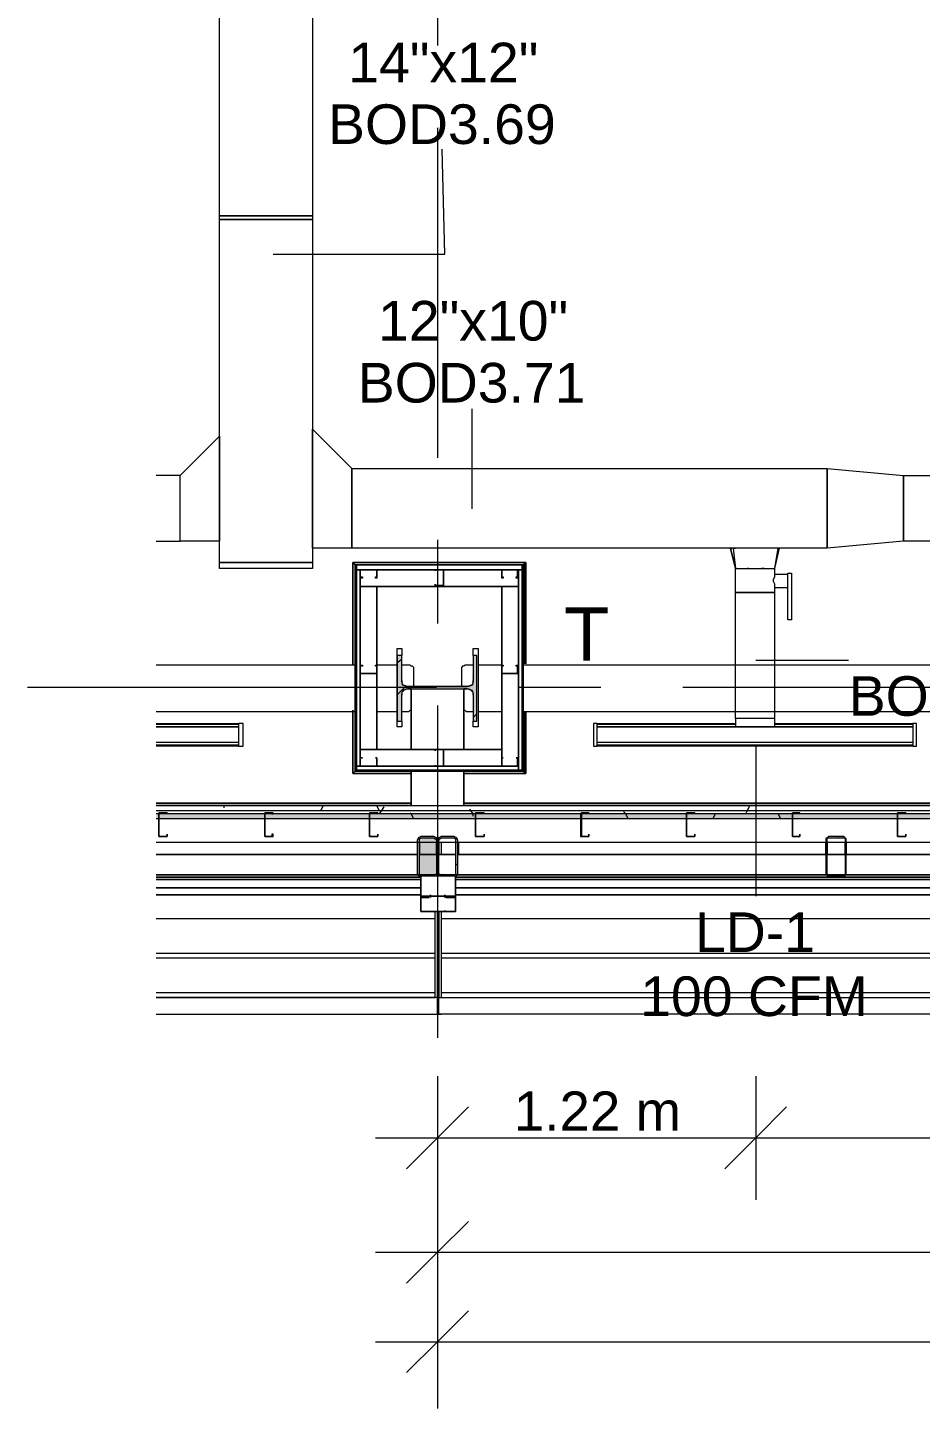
# Model space of a CAD drawing. Header units: metres. Extents: x 39 to 278, y -7 to 151.
# Drawn here: x 44.69 to 48.13, y 8.74 to 14.06 of the extents above; entities that cross this region are included whole.
import ezdxf

# ---------------------------------------------------------------- set-up
doc = ezdxf.new("R2010")
doc.units = ezdxf.units.M
doc.layers.add('HVAC - Ductos', color=5, linetype='Continuous', lineweight=50)
doc.layers.add('PDF_Geometry', color=7, linetype='Continuous', true_color=0xaaaaaa)
doc.layers.add('PDF_Solid Fills', color=7, linetype='Continuous', true_color=0xffffff)
doc.layers.add('PDF_Text', color=7, linetype='Continuous')
doc.styles.add('PDF Helvetica', font='')
doc.styles.get('PDF Helvetica').set_extended_font_data('Helvetica')

msp = doc.modelspace()

# ---------------------------------------------------------------- hatches: boundary and pattern name
at = {"layer": 'PDF_Solid Fills', "lineweight": 0, "transparency": 33554559}
for points in [[(46.132, 11.5397), (46.132, 11.6405), (46.1137, 11.6405), (46.1137, 11.3885), (46.132, 11.3885), (46.132, 11.4939), (46.1366, 11.5122), (46.4024, 11.5122), (46.407, 11.5077), (46.407, 11.3885), (46.4207, 11.3885), (46.4207, 11.6405), (46.407, 11.6405), (46.4024, 11.5305), (46.3887, 11.526), (46.1504, 11.5214), (46.1504, 11.526), (46.1366, 11.526), (46.1366, 11.5397)], [(46.1962, 10.8018), (46.1962, 10.7926), (46.1968, 10.7926), (46.265, 10.7972), (46.2695, 10.9387), (46.2695, 10.9393), (46.265, 10.9439), (46.1962, 10.9439), (46.1916, 10.9347), (46.1916, 10.8018)], [(46.2696, 10.8018), (46.2741, 10.8064), (46.2787, 10.9393), (46.3383, 10.9393), (46.3383, 10.7972), (46.2787, 10.8018), (46.2741, 10.8018), (46.2741, 10.7926), (46.2747, 10.7926), (46.3428, 10.7972), (46.3474, 10.9393), (46.3428, 10.9439), (46.2741, 10.9439), (46.2696, 10.9347)]]:
    msp.add_hatch(color=256, dxfattribs=at).paths.add_polyline_path(points)
h = msp.add_hatch(color=256, dxfattribs=at)
h.paths.add_polyline_path([(46.8196, 11.0127), (46.8196, 11.031), (45.1878, 11.031), (45.1878, 11.0127)])
h.paths.add_polyline_path([(104.0706, 11.0127), (106.0827, 11.0127), (106.0827, 11.031), (104.0706, 11.031)])
h.paths.add_polyline_path([(104.0659, 11.0127), (104.0659, 11.031), (101.2289, 11.031), (101.2289, 11.0127)])
h.paths.add_polyline_path([(101.2243, 11.0127), (101.2243, 11.031), (99.1984, 11.031), (99.1984, 11.0127)])
h.paths.add_polyline_path([(99.1938, 11.0127), (99.1938, 11.031), (96.3568, 11.031), (96.3568, 11.0127)])
h.paths.add_polyline_path([(96.3522, 11.0127), (96.3522, 11.031), (94.3263, 11.031), (94.3263, 11.0127)])
h.paths.add_polyline_path([(94.3217, 11.0127), (94.3217, 11.031), (93.5151, 11.031), (93.5151, 11.0127)])
h.paths.add_polyline_path([(93.5105, 11.0127), (93.5105, 11.031), (91.4846, 11.031), (91.4846, 11.0127)])
h.paths.add_polyline_path([(91.4801, 11.0127), (91.4801, 11.031), (89.4542, 11.031), (89.4542, 11.0127)])
h.paths.add_polyline_path([(89.4496, 11.0127), (89.4496, 11.031), (88.6429, 11.031), (88.6429, 11.0127)])
h.paths.add_polyline_path([(88.6383, 11.0127), (88.6383, 11.031), (86.6125, 11.031), (86.6125, 11.0127)])
h.paths.add_polyline_path([(86.6079, 11.0127), (86.6079, 11.031), (84.582, 11.031), (84.582, 11.0127)])
h.paths.add_polyline_path([(84.5774, 11.0127), (84.5774, 11.031), (83.7708, 11.031), (83.7708, 11.0127)])
h.paths.add_polyline_path([(83.7662, 11.0127), (83.7662, 11.031), (81.7404, 11.031), (81.7404, 11.0127)])
h.paths.add_polyline_path([(81.7358, 11.0127), (81.7358, 11.031), (78.8986, 11.031), (78.8986, 11.0127)])
h.paths.add_polyline_path([(78.894, 11.0127), (78.894, 11.031), (76.8682, 11.031), (76.8682, 11.0127)])
h.paths.add_polyline_path([(76.8636, 11.0127), (76.8636, 11.031), (74.0265, 11.031), (74.0265, 11.0127)])
h.paths.add_polyline_path([(74.0219, 11.0127), (74.0219, 11.031), (71.9961, 11.031), (71.9961, 11.0127)])
h.paths.add_polyline_path([(71.9915, 11.0127), (71.9915, 11.031), (71.1848, 11.031), (71.1848, 11.0127)])
h.paths.add_polyline_path([(71.1802, 11.0127), (71.1802, 11.031), (69.1543, 11.031), (69.1543, 11.0127)])
h.paths.add_polyline_path([(69.1497, 11.0127), (69.1497, 11.031), (67.1239, 11.031), (67.1239, 11.0127)])
h.paths.add_polyline_path([(67.1193, 11.0127), (67.1193, 11.031), (66.3127, 11.031), (66.3127, 11.0127)])
h.paths.add_polyline_path([(66.3081, 11.0127), (66.3081, 11.031), (64.2822, 11.031), (64.2822, 11.0127)])
h.paths.add_polyline_path([(64.2776, 11.0127), (64.2776, 11.031), (62.2518, 11.031), (62.2518, 11.0127)])
h.paths.add_polyline_path([(62.2472, 11.0127), (62.2472, 11.031), (61.4405, 11.031), (61.4405, 11.0127)])
h.paths.add_polyline_path([(61.436, 11.0127), (61.436, 11.031), (59.4101, 11.031), (59.4101, 11.0127)])
h.paths.add_polyline_path([(59.4055, 11.0127), (59.4055, 11.031), (56.5684, 11.031), (56.5684, 11.0127)])
h.paths.add_polyline_path([(56.5638, 11.0127), (56.5638, 11.031), (54.5379, 11.031), (54.5379, 11.0127)])
h.paths.add_polyline_path([(54.5333, 11.0127), (54.5333, 11.031), (51.6963, 11.031), (51.6963, 11.0127)])
h.paths.add_polyline_path([(51.6917, 11.0127), (51.6917, 11.031), (49.6658, 11.031), (49.6658, 11.0127)])
h.paths.add_polyline_path([(49.6612, 11.0127), (49.6612, 11.031), (48.8546, 11.031), (48.8546, 11.0127)])
h.paths.add_polyline_path([(48.85, 11.0127), (48.85, 11.031), (46.8241, 11.031), (46.8241, 11.0127)])
h = msp.add_hatch(color=256, dxfattribs=at)
h.paths.add_polyline_path([(47.837, 10.7926), (47.837, 10.7972), (47.7683, 10.7972), (47.8364, 10.7926)])
h.paths.add_polyline_path([(47.8416, 10.9347), (47.837, 10.9347), (47.837, 10.7972), (47.8416, 10.9341)])
h.paths.add_polyline_path([(47.8324, 10.9393), (47.8324, 10.9439), (47.7729, 10.9439)])
h.paths.add_polyline_path([(47.7683, 10.9347), (47.7637, 10.9347), (47.7637, 10.8018)])

# ---------------------------------------------------------------- linework, layer by layer
at = {"layer": 'HVAC - Ductos', "lineweight": 0}
for points in [[(45.7882, 15.156), (45.7882, 13.3319), (45.4308, 13.3319), (45.4308, 15.156)], [(45.7882, 13.3319), (45.7882, 13.3181), (45.4308, 13.3181), (45.4308, 13.3319)], [(45.4308, 11.9981), (45.4308, 13.3181), (45.7882, 13.3181), (45.7882, 11.9981)], [(45.7882, 12.0531), (45.7882, 12.5114), (45.9395, 12.3601), (45.9395, 12.0531), (45.9395, 12.3601), (47.7683, 12.3601), (47.7683, 12.0531), (45.9395, 12.0531)], [(48.0616, 12.3327), (50.5733, 12.3327), (50.5733, 12.0806), (48.0616, 12.0806)], [(47.4016, 12.0531), (47.397, 12.0531)], [(45.4308, 11.9981), (45.7882, 11.9981), (45.7882, 11.9751), (45.4308, 11.9751)], [(47.4612, 11.9751), (47.4658, 11.9751)], [(47.5162, 11.9751), (47.5208, 11.9751), (47.5254, 11.9751), (47.5208, 11.9751)], [(47.6308, 11.7781), (47.617, 11.7781), (47.617, 11.9569), (47.6308, 11.9569)], [(45.5224, 11.2923), (45.5224, 11.3793), (45.5041, 11.3793), (45.5041, 11.2923)], [(46.8699, 11.2923), (46.8837, 11.2923), (46.8837, 11.3793), (46.8699, 11.3793)], [(48.112, 11.2923), (48.112, 11.3793), (48.0983, 11.3793), (48.0983, 11.2923)], [(46.8837, 11.3655), (48.0983, 11.3655), (46.8837, 11.3655), (48.0983, 11.3655), (48.0983, 11.306), (46.8837, 11.306)]]:
    msp.add_lwpolyline(points, close=True, dxfattribs=at)
for points in [[(45.637, 13.1852), (46.297, 13.1852), (46.2878, 13.5885)], [(46.4024, 12.2043), (46.4024, 12.5893)], [(45.1878, 12.0806), (45.2795, 12.0806), (45.2795, 12.3327), (45.4308, 12.4839), (45.4308, 12.0806), (45.2795, 12.0806), (45.2795, 12.3327), (45.1878, 12.3327)], [(47.7683, 12.3601), (48.0616, 12.3327)], [(47.7683, 12.0531), (47.7683, 12.3601)], [(48.0616, 12.3327), (48.0616, 12.0806)], [(48.0616, 12.0806), (47.7683, 12.0531)], [(47.397, 12.0531), (47.4153, 11.9751), (47.397, 12.0531)], [(47.4108, 12.0531), (47.4153, 12.0531), (47.4062, 12.0531), (47.4153, 11.9751)], [(47.5666, 11.3655), (47.5666, 11.3977), (47.5666, 11.8835), (47.5574, 11.8835), (47.5437, 11.8835), (47.53, 11.8835), (47.5116, 11.8835), (47.4933, 11.8835), (47.4704, 11.8835), (47.452, 11.8835), (47.4383, 11.8835), (47.4245, 11.8835), (47.4199, 11.8835), (47.4153, 11.8835), (47.4153, 11.9751), (47.4199, 11.9751), (47.4245, 11.9751), (47.4383, 11.9751), (47.452, 11.9751), (47.4704, 11.9751), (47.4933, 11.9751), (47.5116, 11.9751), (47.53, 11.9751), (47.5437, 11.9751), (47.5574, 11.9751), (47.5666, 11.9751), (47.585, 12.0531)], [(47.5666, 11.3977), (47.5574, 11.3977), (47.5437, 11.3977), (47.53, 11.3977), (47.5116, 11.3977), (47.4933, 11.3977), (47.4704, 11.3977), (47.452, 11.3977), (47.4383, 11.3977), (47.4245, 11.3977), (47.4199, 11.3977), (47.4153, 11.3977), (47.4153, 11.8835), (47.4199, 11.8835), (47.4245, 11.8835), (47.4383, 11.8835), (47.452, 11.8835), (47.4704, 11.8835), (47.4933, 11.8835), (47.5116, 11.8835), (47.53, 11.8835), (47.5437, 11.8835), (47.5574, 11.8835), (47.5666, 11.8835), (47.5666, 11.9018), (47.617, 11.9018), (47.617, 11.9064), (47.617, 11.911), (47.617, 11.9156), (47.617, 11.9201), (47.617, 11.9293), (47.617, 11.9339), (47.617, 11.9431), (47.617, 11.9477), (47.617, 11.9523), (47.5666, 11.9523), (47.5666, 11.9751), (47.5804, 12.0531)], [(47.475, 12.0531), (47.4704, 12.0531), (47.4566, 12.0531), (47.4474, 12.0531), (47.4429, 12.0531), (47.4383, 12.0531), (47.4199, 12.0531)], [(47.562, 12.0531), (47.5437, 12.0531), (47.5391, 12.0531), (47.5346, 12.0531), (47.5254, 12.0531), (47.5116, 12.0531), (47.507, 12.0531), (47.5024, 12.0531), (47.4796, 12.0531)], [(47.5666, 11.9751), (47.585, 12.0531), (47.5804, 12.0531), (47.5758, 12.0531), (47.5666, 12.0531)], [(47.585, 12.0531), (47.585, 12.0531)], [(47.4199, 11.9751), (47.4199, 11.9751)], [(47.4199, 11.9751), (47.4199, 11.9751)], [(47.5666, 11.9018), (47.5666, 11.9064), (47.5666, 11.911), (47.5666, 11.9156), (47.562, 11.9247), (47.562, 11.9339), (47.5666, 11.9431), (47.5666, 11.9477), (47.5666, 11.9523)], [(47.4933, 11.6222), (47.8508, 11.6222)], [(45.1878, 11.3793), (45.5041, 11.3793), (45.5041, 11.3747), (45.5041, 11.3564), (45.5041, 11.3472)], [(45.5041, 11.3747), (45.1878, 11.3747)], [(46.8837, 11.3472), (46.8837, 11.3564), (46.8837, 11.3747), (46.8837, 11.3793), (47.4153, 11.3793)], [(47.4153, 11.3747), (46.8837, 11.3747)], [(47.562, 11.3977), (47.5574, 11.3977), (47.5437, 11.3977), (47.53, 11.3977), (47.5116, 11.3977), (47.4933, 11.3977), (47.4704, 11.3977), (47.4566, 11.3977), (47.4383, 11.3977), (47.4291, 11.3977), (47.4199, 11.3977), (47.4153, 11.3977), (47.4153, 11.3655), (47.4199, 11.3655), (47.4291, 11.3655), (47.4383, 11.3655), (47.4566, 11.3655), (47.4704, 11.3655), (47.4933, 11.3655), (47.5116, 11.3655), (47.53, 11.3655), (47.5437, 11.3655), (47.5574, 11.3655), (47.562, 11.3655)], [(47.5666, 11.3977), (47.5666, 11.3977)], [(47.5666, 11.3793), (48.0983, 11.3793), (48.0983, 11.3747), (48.0983, 11.3564), (48.0983, 11.3472)], [(48.0983, 11.3747), (47.5666, 11.3747)], [(45.1878, 11.3655), (45.5041, 11.3655), (45.1878, 11.3655), (45.5041, 11.3655), (45.5041, 11.306), (45.1878, 11.306)], [(45.5041, 11.3243), (45.5041, 11.3151), (45.5041, 11.2968), (45.5041, 11.2923), (45.1878, 11.2923)], [(45.5041, 11.3655), (45.5041, 11.3655)], [(45.5041, 11.361), (45.5041, 11.3564), (45.5041, 11.3518)], [(45.5041, 11.3197), (45.5041, 11.3151), (45.5041, 11.3105)], [(46.8837, 11.3518), (46.8837, 11.3564), (46.8837, 11.361)], [(48.0983, 11.3243), (48.0983, 11.3151), (48.0983, 11.2968), (48.0983, 11.2923), (46.8837, 11.2923), (46.8837, 11.2968), (46.8837, 11.3151), (46.8837, 11.3243)], [(46.8837, 11.3105), (46.8837, 11.3151), (46.8837, 11.3197)], [(48.0983, 11.361), (48.0983, 11.3564), (48.0983, 11.3518)], [(48.0983, 11.3197), (48.0983, 11.3151), (48.0983, 11.3105)], [(45.1878, 11.2968), (45.5041, 11.2968)], [(46.8837, 11.2968), (48.0983, 11.2968)], [(47.4933, 11.2923), (47.4933, 10.7147)]]:
    msp.add_lwpolyline(points, dxfattribs=at)
at = {"layer": 'HVAC - Ductos', "color": 252, "lineweight": 0, "true_color": 0x939598}
for points in [[(46.2696, 10.0227), (46.2696, 9.7843), (46.2696, 9.5459)], [(47.4933, 10.0227), (47.4933, 9.7843), (47.4933, 9.5459)], [(46.3887, 9.9035), (46.2696, 9.7843), (46.1504, 9.6651)], [(47.6124, 9.9035), (47.4933, 9.7843), (47.3742, 9.6651)], [(46.0312, 9.7843), (47.4933, 9.7843), (49.7804, 9.7843), (51.9025, 9.7843), (54.3042, 9.7843), (55.4684, 9.7843), (56.6875, 9.7843), (58.6217, 9.7843), (61.1747, 9.7843), (63.3747, 9.7843), (64.6672, 9.7843), (66.1614, 9.7843), (68.1689, 9.7843), (70.4377, 9.7843), (72.5553, 9.7843), (75.3557, 9.7843), (77.8216, 9.7843), (80.3058, 9.7843), (82.3866, 9.7843), (84.2612, 9.7843), (86.0533, 9.7843), (87.2496, 9.7843), (89.5413, 9.7843)], [(46.2696, 9.5826), (46.2696, 9.3443), (46.2696, 9.1059)], [(46.3887, 9.4635), (46.2696, 9.3443), (46.1504, 9.2251)], [(46.0312, 9.3443), (55.4684, 9.3443), (64.6672, 9.3443), (73.8707, 9.3443), (86.0533, 9.3443), (95.2704, 9.3443), (104.7077, 9.3443)], [(46.2696, 9.2389), (46.2696, 9.0005), (46.2696, 8.7622)], [(46.3887, 9.1197), (46.2696, 9.0005), (46.1504, 8.8813)], [(46.0312, 9.0005), (104.7077, 9.0005)]]:
    msp.add_lwpolyline(points, dxfattribs=at)
at = {"layer": 'PDF_Geometry', "lineweight": 0}
for points in [[(46.2696, 14.3035), (46.2696, 13.9872)], [(46.2696, 13.671), (46.2696, 12.4014)], [(46.2696, 12.0851), (46.2696, 11.7643)], [(45.9533, 11.9889), (45.9533, 11.196)], [(45.9533, 11.9889), (45.9533, 11.196)], [(46.5995, 11.9889), (45.9533, 11.9889)], [(46.5995, 11.9889), (45.9533, 11.9889)], [(45.9578, 11.9889), (45.9578, 11.2005), (45.9578, 11.9889)], [(45.9578, 11.9889), (46.5949, 11.9889)], [(45.9578, 11.9889), (45.9578, 11.9889)], [(46.5949, 11.9889), (45.9578, 11.9889), (46.5949, 11.9889)], [(45.9578, 11.9889), (45.9578, 11.9705)], [(45.9578, 11.9705), (46.5949, 11.9705)], [(46.0358, 11.9705), (46.0358, 11.9705)], [(46.0358, 11.9705), (46.0358, 11.9705)], [(46.2604, 11.966), (46.2604, 11.966)], [(46.517, 11.9705), (46.517, 11.9705)], [(46.517, 11.9705), (46.517, 11.9705)], [(46.5766, 11.9705), (46.5766, 11.9705)], [(46.5949, 11.9889), (46.5949, 11.9889)], [(46.5949, 11.196), (46.5949, 11.9889), (46.5949, 11.196)], [(46.5949, 11.9705), (46.5949, 11.9889)], [(46.2604, 11.9156), (46.2604, 11.9156)], [(46.132, 11.3885), (46.132, 11.3655), (46.1137, 11.3655), (46.1137, 11.6681), (46.132, 11.6681), (46.132, 11.6405)], [(46.407, 11.6405), (46.407, 11.6681), (46.4254, 11.6681), (46.4254, 11.3655), (46.407, 11.3655), (46.407, 11.3885)], [(45.9533, 11.6039), (45.1878, 11.6039)], [(46.1137, 11.6039), (46.0358, 11.6039), (46.0358, 11.5718), (45.9762, 11.5718), (46.0358, 11.5718), (46.0358, 11.5993), (46.0312, 11.5993), (46.0312, 11.6039), (46.0358, 11.6039)], [(46.1137, 11.6131), (46.132, 11.6268)], [(46.1778, 11.5214), (46.1778, 11.581), (46.1778, 11.5855), (46.1778, 11.5947), (46.1733, 11.5993), (46.1687, 11.5993), (46.1641, 11.6039), (46.1596, 11.6039), (46.132, 11.6039)], [(46.407, 11.6039), (46.3796, 11.6039), (46.375, 11.6039), (46.3704, 11.5993), (46.3658, 11.5993), (46.3612, 11.5947), (46.3612, 11.5855), (46.3612, 11.581), (46.3612, 11.5214)], [(46.517, 11.6039), (46.5216, 11.6039), (46.5216, 11.5993), (46.517, 11.5993), (46.517, 11.5718), (46.5766, 11.5718), (46.5766, 11.5993), (46.572, 11.5993), (46.572, 11.6039), (46.5766, 11.6039), (46.5766, 11.5718), (46.517, 11.5718), (46.517, 11.6039), (46.4254, 11.6039)], [(50.3075, 11.6039), (46.5995, 11.6039)], [(46.0358, 11.5718), (46.0358, 11.5718)], [(46.0358, 11.5718), (46.0358, 11.5718)], [(46.132, 11.5443), (46.132, 11.5351)], [(46.132, 11.5305), (46.1412, 11.526), (46.155, 11.5214), (46.3841, 11.5214), (46.3978, 11.526), (46.407, 11.5305)], [(46.407, 11.5351), (46.407, 11.5443)], [(46.517, 11.5718), (46.517, 11.5718)], [(46.517, 11.5718), (46.517, 11.5718)], [(46.5766, 11.5718), (46.5766, 11.5718)], [(46.5766, 11.5718), (46.5766, 11.5718)], [(45.165, 11.5168), (44.6928, 11.5168)], [(46.265, 11.5168), (45.165, 11.5168)], [(46.1137, 11.4893), (46.1458, 11.5214)], [(46.1687, 11.5122), (46.1687, 11.2785), (46.1687, 11.5122), (46.155, 11.5122), (46.1412, 11.5077), (46.132, 11.4985), (46.132, 11.4893)], [(46.407, 11.4893), (46.407, 11.4985), (46.3978, 11.5077), (46.3841, 11.5122), (46.3704, 11.5122)], [(46.3704, 11.2785), (46.3704, 11.5122), (46.3704, 11.2785)], [(46.8974, 11.5168), (46.5812, 11.5168)], [(48.4879, 11.5168), (47.2137, 11.5168)], [(45.1878, 11.4251), (45.9533, 11.4251)], [(46.0358, 11.4251), (46.1137, 11.4251)], [(46.132, 11.4251), (46.1596, 11.4251), (46.1641, 11.4297), (46.1687, 11.4297)], [(46.2696, 11.4481), (46.2696, 10.6459)], [(46.3704, 11.4297), (46.375, 11.4297), (46.3796, 11.4251), (46.407, 11.4251)], [(46.4254, 11.4251), (46.517, 11.4251)], [(46.5995, 11.4251), (50.3075, 11.4251)], [(46.407, 11.4023), (46.4208, 11.416)], [(46.2604, 11.2739), (46.2604, 11.2739)], [(45.9808, 11.2464), (45.9808, 11.2464)], [(46.0312, 11.2464), (46.0312, 11.2464)], [(46.2604, 11.2189), (46.2604, 11.2189)], [(46.5216, 11.2464), (46.5216, 11.2464)], [(46.572, 11.2464), (46.572, 11.2464)], [(45.9578, 11.2005), (45.9578, 11.2005)], [(45.1878, 11.0631), (46.1687, 11.0631)], [(46.1687, 11.0631), (45.1878, 11.0631)], [(45.1878, 11.0631), (46.1687, 11.0631)], [(45.1878, 11.0631), (106.0827, 11.0631)], [(45.1878, 11.0631), (46.1687, 11.0631)], [(45.1878, 11.0631), (46.1687, 11.0631)], [(46.1687, 11.0631), (45.1878, 11.0631)], [(45.1878, 11.0631), (46.1687, 11.0631)], [(46.1687, 11.0631), (45.1878, 11.0631)], [(46.3704, 11.0631), (55.3675, 11.0631)], [(55.3675, 11.0631), (46.3704, 11.0631)], [(46.3704, 11.0631), (55.3675, 11.0631)], [(55.3675, 11.0631), (46.3704, 11.0631)], [(46.3704, 11.0631), (55.3675, 11.0631)], [(46.3704, 11.0631), (55.3675, 11.0631)], [(46.3704, 11.0631), (55.3675, 11.0631)], [(55.3675, 11.0631), (46.3704, 11.0631)], [(46.3704, 11.0631), (55.3675, 11.0631)], [(55.3675, 11.0631), (46.3704, 11.0631)], [(45.1878, 11.0447), (106.0827, 11.0447)], [(46.8196, 11.031), (46.4162, 11.031), (46.0083, 11.031), (45.605, 11.031), (45.197, 11.031), (45.1878, 11.031)], [(46.8196, 11.0127), (46.4162, 11.0127), (46.0083, 11.0127), (45.605, 11.0127), (45.197, 11.0127), (45.1878, 11.0127)], [(45.197, 11.0355), (45.197, 11.0355)], [(45.197, 11.0355), (45.197, 11.0355)], [(45.2291, 11.0355), (45.2291, 11.031), (45.2291, 11.0355)], [(48.85, 11.031), (48.4466, 11.031), (48.0387, 11.031), (47.6354, 11.031), (47.2274, 11.031), (46.8241, 11.031)], [(48.85, 11.0127), (48.4466, 11.0127), (48.0387, 11.0127), (47.6354, 11.0127), (47.2274, 11.0127), (46.8241, 11.0127)], [(45.197, 10.9439), (45.197, 10.9439)], [(45.197, 10.9439), (45.197, 10.9439)], [(45.2291, 10.9439), (45.2291, 10.9531), (45.2291, 10.9439)], [(106.0827, 10.921), (45.1878, 10.921)], [(46.1916, 10.921), (46.1916, 10.8751)], [(46.2008, 10.921), (46.2008, 10.8751)], [(46.265, 10.8751), (46.265, 10.921)], [(46.2741, 10.921), (46.2741, 10.8751)], [(46.2833, 10.921), (46.2833, 10.8751)], [(46.3474, 10.8751), (46.3474, 10.921)], [(46.352, 10.8751), (46.352, 10.921)], [(47.7637, 10.8751), (47.7637, 10.921)], [(47.7683, 10.921), (47.7683, 10.8751)], [(47.837, 10.8751), (47.837, 10.921)], [(47.8416, 10.921), (47.8416, 10.8751)], [(46.3383, 10.8339), (46.3474, 10.8385)], [(46.3016, 10.6551), (46.297, 10.6551), (46.3383, 10.6551), (46.3383, 10.6597), (46.3383, 10.7101), (46.3383, 10.7147), (46.3383, 10.7193), (46.3383, 10.7881), (46.3383, 10.7926), (46.3383, 10.7881), (46.3383, 10.7193), (46.3383, 10.7147), (46.3383, 10.7101), (46.3383, 10.6597), (46.3383, 10.6551), (46.297, 10.6551), (46.3016, 10.6551), (46.3062, 10.6551), (46.3016, 10.6551), (46.297, 10.6551), (46.242, 10.6551), (46.2374, 10.6551), (46.242, 10.6551), (46.2374, 10.6551), (46.242, 10.6551), (46.297, 10.6551), (46.3016, 10.6551), (46.3062, 10.6551)], [(46.265, 10.7926), (46.2741, 10.7926), (46.265, 10.7926)], [(46.265, 10.7926), (46.2741, 10.7926), (46.265, 10.7926)], [(46.2696, 10.7972), (46.2696, 10.7972)], [(46.2696, 10.7972), (46.2696, 10.7972)], [(46.297, 10.7926), (46.3062, 10.7972)], [(47.8096, 10.7926), (47.8096, 10.7972)], [(47.837, 10.8201), (47.8416, 10.8247)], [(46.2054, 10.7147), (46.2054, 10.7147)], [(46.2054, 10.7147), (46.2054, 10.7147)], [(46.2054, 10.7101), (46.2054, 10.7101)], [(46.2054, 10.7101), (46.2054, 10.7101)], [(46.242, 10.7101), (46.242, 10.7147), (46.242, 10.7193)], [(46.242, 10.7193), (46.242, 10.7147), (46.242, 10.7101)], [(46.242, 10.7193), (46.242, 10.7147), (46.242, 10.7101)], [(46.297, 10.7101), (46.297, 10.7147), (46.297, 10.7193)], [(46.297, 10.7101), (46.297, 10.7147), (46.297, 10.7193)], [(46.297, 10.7101), (46.297, 10.7147), (46.297, 10.7193)], [(46.3383, 10.7147), (46.3383, 10.7147)], [(46.3383, 10.7147), (46.3383, 10.7147)], [(46.3383, 10.7101), (46.3383, 10.7101)], [(46.3383, 10.7101), (46.3383, 10.7101)], [(47.7637, 10.7193), (47.8416, 10.7193)], [(45.1878, 10.2609), (46.2741, 10.2609), (46.2741, 10.2701), (46.2741, 10.2793), (46.2741, 10.2931), (46.2741, 10.3068), (46.2741, 10.3251), (45.1878, 10.3251), (46.2604, 10.3251), (46.2604, 10.6551)], [(46.2604, 10.6277), (45.1878, 10.6277)], [(46.242, 10.6551), (46.242, 10.6551)], [(46.242, 10.6551), (46.242, 10.6551)], [(46.242, 10.6551), (46.242, 10.6551)], [(46.242, 10.6551), (46.242, 10.6551)], [(46.242, 10.6551), (46.242, 10.6551)], [(46.242, 10.6551), (46.242, 10.6551)], [(46.2696, 10.6551), (46.2741, 10.6551), (46.2833, 10.6551), (46.297, 10.6551), (46.2878, 10.6551), (46.297, 10.6551), (46.2466, 10.6551), (46.297, 10.6551), (46.2878, 10.6551), (46.297, 10.6551), (46.2833, 10.6551), (46.2833, 10.3251), (49.3266, 10.3251)], [(46.2466, 10.6551), (46.2466, 10.6551)], [(46.2696, 10.3251), (46.2696, 10.6551), (46.2558, 10.6551), (46.2696, 10.6551), (46.2741, 10.6551), (46.2741, 10.3251), (46.2696, 10.3251), (49.3404, 10.3251), (49.3358, 10.3251), (52.4067, 10.3251), (52.4021, 10.3251), (55.4729, 10.3251), (55.4684, 10.3251), (58.5392, 10.3251), (58.5347, 10.3251), (61.6101, 10.3251), (61.601, 10.3251), (64.6764, 10.3251), (64.6718, 10.3251), (67.7427, 10.3251), (67.7381, 10.3251), (70.8089, 10.3251)], [(46.2696, 10.6459), (46.2696, 10.1693)], [(46.2741, 10.6551), (46.2833, 10.6551)], [(49.3266, 10.6277), (46.2833, 10.6277)], [(45.1878, 10.4947), (46.2604, 10.4947)], [(46.2604, 10.4764), (45.1878, 10.4764)], [(46.2833, 10.4947), (49.3266, 10.4947)], [(49.3266, 10.4764), (46.2833, 10.4764)], [(45.1878, 10.3435), (46.2604, 10.3435)], [(49.3404, 10.2609), (46.2696, 10.2609), (46.2696, 10.2701), (46.2696, 10.2793), (46.2696, 10.2931), (46.2696, 10.3068), (46.2696, 10.3251), (46.2741, 10.3251)], [(46.2833, 10.3435), (49.3266, 10.3435)], [(46.2604, 10.2609), (46.2696, 10.2609)], [(46.2604, 10.2609), (46.2604, 10.2609)], [(46.2696, 10.2609), (46.2696, 10.2609)], [(46.2741, 10.2609), (46.2833, 10.2609)], [(46.2741, 10.2609), (46.2741, 10.2609)], [(46.2833, 10.2609), (46.2833, 10.2609)]]:
    msp.add_lwpolyline(points, dxfattribs=at)
for points in [[(46.5949, 11.9889), (45.9578, 11.9889), (46.5949, 11.9889), (46.5995, 11.9889), (46.6041, 11.9935), (46.6041, 11.9981), (46.6087, 11.9981), (45.9441, 11.9981), (45.9487, 11.9981), (45.9487, 11.9935), (45.9533, 11.9889), (45.9578, 11.9889)], [(46.5949, 11.2005), (46.5949, 11.196), (46.3704, 11.196), (46.5995, 11.196), (46.5995, 11.9889), (46.5995, 11.196), (46.5995, 11.9889), (46.5995, 11.196), (46.3704, 11.196), (46.5949, 11.196), (46.517, 11.196), (45.9578, 11.196), (45.9533, 11.196), (45.9487, 11.1914), (45.9441, 11.1868), (45.9441, 11.4297), (45.9441, 11.1868), (45.9487, 11.1914), (45.9533, 11.196), (45.9578, 11.196), (46.1687, 11.196), (45.9533, 11.196), (46.1687, 11.196), (45.9578, 11.196), (45.9533, 11.196), (45.9487, 11.1914), (45.9441, 11.1868), (46.1687, 11.1868), (45.9441, 11.1868), (46.1687, 11.1868), (45.9441, 11.1868), (45.9487, 11.1914), (45.9533, 11.196), (45.9578, 11.196), (46.1687, 11.196), (45.9533, 11.196), (46.1687, 11.196), (45.9578, 11.196), (45.9578, 11.9889), (45.9533, 11.9889), (45.9487, 11.9935), (45.9487, 11.9981), (45.9441, 11.9981), (45.9441, 11.6039), (45.9441, 11.9981), (46.6041, 11.9981), (46.6041, 11.6085), (46.6041, 11.9981), (45.9441, 11.9981), (45.9441, 11.6039), (45.9441, 11.9981), (45.9487, 11.9981), (45.9487, 11.9935), (45.9533, 11.9889), (45.9578, 11.9889), (45.9578, 11.2005), (45.9578, 11.196), (46.5949, 11.196), (46.5949, 11.9889), (45.9578, 11.9889), (46.5949, 11.9889), (46.5995, 11.9889), (46.6041, 11.9935), (46.6041, 11.9981), (46.6087, 11.9981), (45.9441, 11.9981), (45.9487, 11.9981), (45.9487, 11.9935), (45.9533, 11.9889), (45.9578, 11.9889), (45.9578, 11.2005), (46.5949, 11.2005), (46.5949, 11.9705), (46.5812, 11.9705), (46.5812, 11.2005)], [(45.9533, 11.9889), (46.5995, 11.9889)], [(45.9533, 11.196), (45.9533, 11.9889)], [(45.9578, 11.9064), (45.9578, 11.2785), (45.9578, 11.196), (45.9578, 11.9889)], [(45.9716, 11.9705), (45.9578, 11.9705), (45.9578, 11.2143), (45.9716, 11.2143)], [(46.0312, 11.9385), (46.0312, 11.9431), (46.0358, 11.9431), (46.0358, 11.9705), (45.9762, 11.9705), (45.9716, 11.9705), (45.9716, 11.9431), (45.9808, 11.9431), (45.9808, 11.9385), (45.9716, 11.9385), (45.9716, 11.9705), (45.9762, 11.9705), (46.0358, 11.9705), (46.0358, 11.9385)], [(46.5812, 11.9064), (46.517, 11.9064), (46.517, 11.2785), (46.517, 11.9064), (46.5812, 11.9064), (46.5812, 11.9705), (45.9716, 11.9705), (45.9716, 11.9064), (46.0358, 11.9064), (46.517, 11.9064), (46.0358, 11.9064), (46.0358, 11.2785), (45.9716, 11.2785), (46.0358, 11.2785), (46.0358, 11.9064), (45.9716, 11.9064), (45.9716, 11.2785), (45.9716, 11.2143), (46.517, 11.2143), (46.5812, 11.2143)], [(46.2604, 11.9156), (46.2604, 11.911), (46.2878, 11.911), (46.2924, 11.911), (46.2924, 11.9705), (46.2878, 11.9705), (46.2604, 11.9705), (46.2604, 11.966), (46.2604, 11.9705), (46.2878, 11.9705), (46.2924, 11.9705), (46.2924, 11.911), (46.2924, 11.9064), (46.2878, 11.9064), (46.2604, 11.9064)], [(46.572, 11.9385), (46.572, 11.9431), (46.5766, 11.9431), (46.5766, 11.9705), (46.517, 11.9705), (46.517, 11.9431), (46.5216, 11.9431), (46.5216, 11.9385), (46.517, 11.9385), (46.517, 11.9705), (46.5766, 11.9705), (46.5812, 11.9705), (46.5812, 11.9385)], [(46.6087, 11.9981), (46.6087, 11.6085), (46.6087, 11.9981), (46.6041, 11.9981), (46.6041, 11.9935), (46.5995, 11.9889), (46.5949, 11.9889), (46.5995, 11.9889), (46.6041, 11.9935), (46.6041, 11.9981)], [(46.5949, 11.196), (46.5949, 11.9064), (46.5949, 11.9889)], [(46.5949, 11.9889), (46.5949, 11.196), (46.5995, 11.196), (46.6041, 11.1914), (46.6041, 11.1868), (46.6087, 11.1868), (46.6087, 11.4251), (46.6087, 11.1868), (46.6041, 11.1868), (46.6041, 11.1914), (46.5995, 11.196), (46.5949, 11.196)], [(46.407, 11.3885), (46.4208, 11.3885), (46.4208, 11.6405), (46.407, 11.6405), (46.407, 11.5397), (46.4024, 11.526), (46.3887, 11.5214), (46.1504, 11.5214), (46.1366, 11.526), (46.132, 11.5397), (46.132, 11.6405), (46.1137, 11.6405), (46.1137, 11.3885), (46.132, 11.3885), (46.132, 11.4893), (46.1366, 11.5077), (46.1504, 11.5122), (46.3887, 11.5122), (46.4024, 11.5077), (46.407, 11.4893)], [(45.9808, 11.6039), (45.9808, 11.5993), (45.9716, 11.5993), (45.9716, 11.5718), (45.9762, 11.5718), (45.9716, 11.5718), (45.9716, 11.6039)], [(45.9441, 11.1868), (45.9441, 11.4297)], [(46.6087, 11.1868), (46.6041, 11.1868), (46.6041, 11.1914), (46.5995, 11.196), (46.5949, 11.196), (46.3704, 11.196), (46.5995, 11.196), (46.3704, 11.196), (46.5949, 11.196), (46.5995, 11.196), (46.6041, 11.1914), (46.6041, 11.1868), (46.6087, 11.1868), (46.3704, 11.1868), (46.6041, 11.1868), (46.6041, 11.4251), (46.6041, 11.1868), (46.3704, 11.1868)], [(46.517, 11.2143), (46.517, 11.2785), (46.0358, 11.2785), (46.517, 11.2785)], [(46.2878, 11.2143), (46.2924, 11.2143), (46.2924, 11.2189), (46.2924, 11.2785), (46.2878, 11.2785), (46.2604, 11.2785), (46.2604, 11.2739), (46.2604, 11.2785), (46.2878, 11.2785), (46.2924, 11.2785), (46.2924, 11.2189), (46.2924, 11.2143), (46.2878, 11.2143), (46.2604, 11.2143)], [(45.9578, 11.2143), (45.9578, 11.2005), (46.5812, 11.2005), (46.5812, 11.2143)], [(45.9716, 11.2189), (45.9762, 11.2143), (46.0358, 11.2143), (46.0358, 11.2189), (46.0358, 11.2464), (46.0312, 11.2464), (46.0358, 11.2464), (46.0358, 11.2189), (46.0358, 11.2143), (45.9762, 11.2143), (45.9716, 11.2143), (45.9716, 11.2189), (45.9716, 11.2464)], [(45.9808, 11.2464), (45.9716, 11.2464)], [(46.2604, 11.2189), (46.2604, 11.2143)], [(46.517, 11.2189), (46.517, 11.2143), (46.5766, 11.2143), (46.5766, 11.2189), (46.5766, 11.2464), (46.572, 11.2464), (46.5812, 11.2464), (46.5812, 11.2189), (46.5812, 11.2143), (46.5766, 11.2143), (46.517, 11.2143), (46.517, 11.2189), (46.517, 11.2464)], [(46.5216, 11.2464), (46.517, 11.2464)], [(46.1687, 11.0631), (46.1687, 11.196)], [(46.3704, 11.0631), (46.3704, 11.196)], [(45.1878, 11.0722), (46.1687, 11.0722)], [(45.1878, 11.0722), (46.1687, 11.0722)], [(45.1878, 11.0631), (46.1687, 11.0631)], [(46.3704, 11.0722), (55.3675, 11.0722)], [(46.3704, 11.0722), (55.3675, 11.0722)], [(45.2291, 11.0355), (45.197, 11.0355), (45.197, 11.031), (45.197, 10.9439), (45.2291, 10.9439), (45.197, 10.9439), (45.197, 11.031), (45.197, 11.0355)], [(45.637, 11.0355), (45.605, 11.0355), (45.605, 11.031), (45.605, 10.9439), (45.637, 10.9439), (45.637, 10.9531), (45.6324, 10.9531), (45.6324, 10.9439), (45.605, 10.9439), (45.605, 11.031), (45.605, 11.0355), (45.6324, 11.0355), (45.6324, 11.031), (45.637, 11.031)], [(46.0403, 11.0355), (46.0128, 11.0355), (46.0083, 11.0355), (46.0083, 11.031), (46.0083, 10.9439), (46.0128, 10.9439), (46.0403, 10.9439), (46.0403, 10.9531), (46.0403, 10.9439), (46.0128, 10.9439), (46.0083, 10.9439), (46.0083, 11.031), (46.0128, 11.0355), (46.0403, 11.0355), (46.0403, 11.031)], [(46.4483, 11.0355), (46.4162, 11.0355), (46.4162, 11.031), (46.4162, 10.9439), (46.4483, 10.9439), (46.4483, 10.9531), (46.4483, 10.9439), (46.4162, 10.9439), (46.4162, 11.031), (46.4162, 11.0355), (46.4483, 11.0355), (46.4483, 11.031)], [(46.8516, 11.0355), (46.8241, 11.0355), (46.8196, 11.031), (46.8196, 10.9439), (46.8241, 10.9439), (46.8516, 10.9439), (46.8516, 10.9531), (46.8516, 10.9439), (46.8241, 10.9439), (46.8241, 11.031), (46.8241, 11.0355), (46.8516, 11.0355), (46.8516, 11.031)], [(47.2596, 11.0355), (47.2274, 11.0355), (47.2274, 11.031), (47.2274, 10.9439), (47.2596, 10.9439), (47.2596, 10.9531), (47.2596, 10.9439), (47.2274, 10.9439), (47.2274, 11.031), (47.2274, 11.0355), (47.2596, 11.0355), (47.2596, 11.031)], [(47.6629, 11.0355), (47.6354, 11.0355), (47.6354, 11.031), (47.6354, 10.9439), (47.6629, 10.9439), (47.6629, 10.9531), (47.6629, 10.9439), (47.6354, 10.9439), (47.6354, 11.031), (47.6354, 11.0355), (47.6629, 11.0355), (47.6629, 11.031)], [(48.0708, 11.0355), (48.0433, 11.0355), (48.0387, 11.0355), (48.0387, 11.031), (48.0387, 10.9439), (48.0433, 10.9439), (48.0708, 10.9439), (48.0708, 10.9531), (48.0708, 10.9439), (48.0433, 10.9439), (48.0387, 10.9439), (48.0387, 11.031), (48.0387, 11.0355), (48.0433, 11.0355), (48.0708, 11.0355), (48.0708, 11.031)], [(46.2558, 10.9439), (46.2054, 10.9439), (46.1962, 10.9393), (46.1916, 10.9301), (46.1916, 10.8018), (46.1962, 10.7926), (46.2054, 10.7926), (46.2558, 10.7926), (46.265, 10.7926), (46.2696, 10.8018), (46.2696, 10.9301), (46.265, 10.9393)], [(46.3337, 10.9439), (46.2833, 10.9439), (46.2741, 10.9393), (46.2696, 10.9301), (46.2696, 10.8018), (46.2741, 10.7926), (46.2833, 10.7926), (46.3337, 10.7926), (46.3428, 10.7926), (46.3474, 10.8018), (46.3474, 10.9301), (46.3428, 10.9393)], [(47.8416, 10.9347), (47.837, 10.9393), (47.8324, 10.9439), (47.7729, 10.9439), (47.7683, 10.9393), (47.7637, 10.9347), (47.7637, 10.8018), (47.7683, 10.7926), (47.7729, 10.7926), (47.8324, 10.7926), (47.837, 10.7926), (47.8416, 10.8018)], [(46.2008, 10.9301), (46.2008, 10.9347), (46.2054, 10.9393), (46.2558, 10.9393), (46.2604, 10.9347), (46.265, 10.9301), (46.265, 10.8018), (46.2604, 10.7972), (46.2558, 10.7972), (46.2054, 10.7972), (46.2008, 10.7972), (46.2008, 10.8018)], [(46.3337, 10.9393), (46.3383, 10.9347), (46.3383, 10.9301), (46.3383, 10.8018), (46.3383, 10.7972), (46.3337, 10.7972), (46.2833, 10.7972), (46.2787, 10.7972), (46.2741, 10.8018), (46.2741, 10.9301), (46.2787, 10.9347), (46.2833, 10.9393)], [(47.7729, 10.9393), (47.8324, 10.9393), (47.837, 10.9393), (47.837, 10.9347), (47.837, 10.8018), (47.837, 10.7972), (47.8324, 10.7972), (47.7729, 10.7972), (47.7683, 10.7972), (47.7683, 10.8018), (47.7683, 10.9347), (47.7683, 10.9393)], [(45.1878, 10.8751), (46.1916, 10.8751)], [(46.2008, 10.8751), (46.265, 10.8751)], [(46.3383, 10.8751), (46.2741, 10.8751)], [(47.7637, 10.8751), (46.3474, 10.8751)], [(47.8004, 10.8751), (47.837, 10.8751), (47.8004, 10.8751), (47.7683, 10.8751)], [(47.8416, 10.8751), (49.2992, 10.8751)], [(46.1962, 10.7972), (45.1878, 10.7972)], [(46.2054, 10.7881), (45.1878, 10.7881)], [(46.2604, 10.7972), (46.2054, 10.7972)], [(46.2604, 10.6551), (46.2466, 10.6551), (46.2054, 10.6551), (46.2054, 10.6597), (46.2054, 10.7101), (46.2054, 10.7147), (46.2054, 10.7193), (46.2054, 10.7881), (46.2054, 10.7926), (46.2054, 10.7881), (46.2054, 10.7193), (46.2054, 10.7147), (46.2054, 10.7101), (46.2054, 10.6597), (46.2054, 10.6551), (46.2466, 10.6551), (46.2512, 10.6551), (46.2466, 10.6551), (46.2604, 10.6551), (46.2558, 10.6551)], [(46.265, 10.7926), (46.2741, 10.7926)], [(46.3337, 10.7972), (46.2787, 10.7972)], [(47.8004, 10.7881), (46.3383, 10.7881)], [(47.7637, 10.7972), (46.3428, 10.7972)], [(47.8004, 10.7972), (47.7683, 10.7972)], [(47.837, 10.7972), (47.8004, 10.7972)], [(49.2716, 10.7881), (47.8004, 10.7881)], [(49.2992, 10.7972), (47.8416, 10.7972)], [(46.2054, 10.7789), (45.1878, 10.7789)], [(46.2054, 10.7468), (45.1878, 10.7468)], [(47.8004, 10.7789), (46.3383, 10.7789)], [(47.8004, 10.7468), (46.3383, 10.7468)], [(49.2716, 10.7789), (47.8004, 10.7789)], [(49.2716, 10.7468), (47.8004, 10.7468)], [(46.2054, 10.7193), (45.1878, 10.7193)], [(46.2054, 10.7147), (46.3383, 10.7147)], [(46.2374, 10.7101), (46.2054, 10.7101)], [(46.242, 10.7193), (46.242, 10.7147), (46.242, 10.7101), (46.242, 10.7147)], [(46.242, 10.7101), (46.242, 10.7147), (46.242, 10.7193), (46.242, 10.7147)], [(46.297, 10.7193), (46.297, 10.7147), (46.297, 10.7101), (46.297, 10.7147)], [(46.297, 10.7193), (46.297, 10.7147), (46.297, 10.7101), (46.297, 10.7147)], [(46.3383, 10.7101), (46.3016, 10.7101)], [(46.3383, 10.7193), (47.8004, 10.7193), (49.2716, 10.7193), (47.8004, 10.7193)], [(46.2512, 10.6551), (46.2466, 10.6551), (46.242, 10.6551), (46.2466, 10.6551), (46.242, 10.6551), (46.2466, 10.6551)], [(46.2696, 10.6277), (46.2741, 10.6277)], [(46.297, 10.6597), (46.297, 10.6551)], [(46.297, 10.6597), (46.297, 10.6551)], [(46.2741, 10.4947), (46.2696, 10.4947)], [(46.2696, 10.4764), (46.2741, 10.4764)], [(46.2741, 10.3435), (46.2696, 10.3435)]]:
    msp.add_lwpolyline(points, close=True, dxfattribs=at)
at = {"layer": 'PDF_Geometry', "color": 254, "lineweight": 0, "true_color": 0xeaeaea}
for points in [[(45.4491, 11.0539), (45.4491, 11.0631)], [(45.8295, 11.0631), (45.8204, 11.0447)], [(46.0449, 11.0447), (46.0358, 11.0631)], [(46.0633, 11.0585), (46.0541, 11.0447), (46.0449, 11.031)], [(47.4704, 11.0631), (47.4612, 11.0447), (47.4566, 11.0355)], [(47.8233, 11.0631), (47.8233, 11.0631)], [(45.8204, 11.0447), (45.8204, 11.0447)], [(46.1778, 11.0127), (46.1687, 11.031), (46.1641, 11.0355)], [(46.407, 11.0218), (46.407, 11.031), (46.3978, 11.0447), (46.3933, 11.0493)], [(46.5308, 11.0127), (46.5308, 11.0127)], [(47.0029, 11.0127), (46.9937, 11.031), (46.9846, 11.0401)], [(47.3374, 11.031), (47.3283, 11.0127)], [(47.3374, 11.031), (47.3374, 11.031)], [(47.5895, 11.0127), (47.5804, 11.031), (47.5758, 11.031)]]:
    msp.add_lwpolyline(points, dxfattribs=at)
at = {"layer": 'PDF_Geometry', "color": 254, "lineweight": 0, "true_color": 0xd2d2d2}
for points in [[(46.0083, 11.0035), (46.0083, 11.0035)], [(46.0403, 11.0355), (46.0403, 11.0355)], [(47.6354, 10.9989), (47.6354, 10.9989)], [(47.6629, 11.031), (47.6629, 11.031)], [(48.0387, 11.0218), (48.0387, 11.0218)], [(48.0525, 11.0355), (48.0525, 11.0355)], [(45.605, 10.9805), (45.605, 10.9805)]]:
    msp.add_lwpolyline(points, dxfattribs=at)
at = {"layer": 'PDF_Geometry', "color": 252, "lineweight": 0, "true_color": 0x939598}
for points in [[(46.2696, 10.0135), (46.2696, 9.8531)], [(46.2696, 9.6926), (46.2696, 9.0601)], [(46.2696, 8.8997), (46.2696, 8.7439)]]:
    msp.add_lwpolyline(points, dxfattribs=at)

# ---------------------------------------------------------------- texts
at = {"layer": 'PDF_Text', "lineweight": 0, "attachment_point": 4, "style": 'PDF Helvetica'}
for s, insert, char_height in [('14"x12"', (45.9261, 13.922), 0.15247), ('BOD3.69', (45.8482, 13.6837), 0.15247), ('12"x10"', (46.0407, 12.9274), 0.15247), ('BOD3.71', (45.9628, 12.689), 0.15247), ('T', (46.7557, 11.7228), 0.2055), ('BOD3.79', (47.8512, 11.4836), 0.15247), ('LD-1', (47.2599, 10.576), 0.15247), ('100 CFM', (47.0491, 10.3285), 0.15247)]:
    msp.add_mtext(s, dxfattribs=dict(at, insert=insert, char_height=char_height))
at = {"layer": 'PDF_Text', "color": 252, "lineweight": 0, "true_color": 0x939598, "insert": (46.5632, 9.8878), "char_height": 0.15059, "attachment_point": 4, "style": 'PDF Helvetica'}
msp.add_mtext('1.22 m', dxfattribs=at)

doc.saveas('drawing.dxf')
